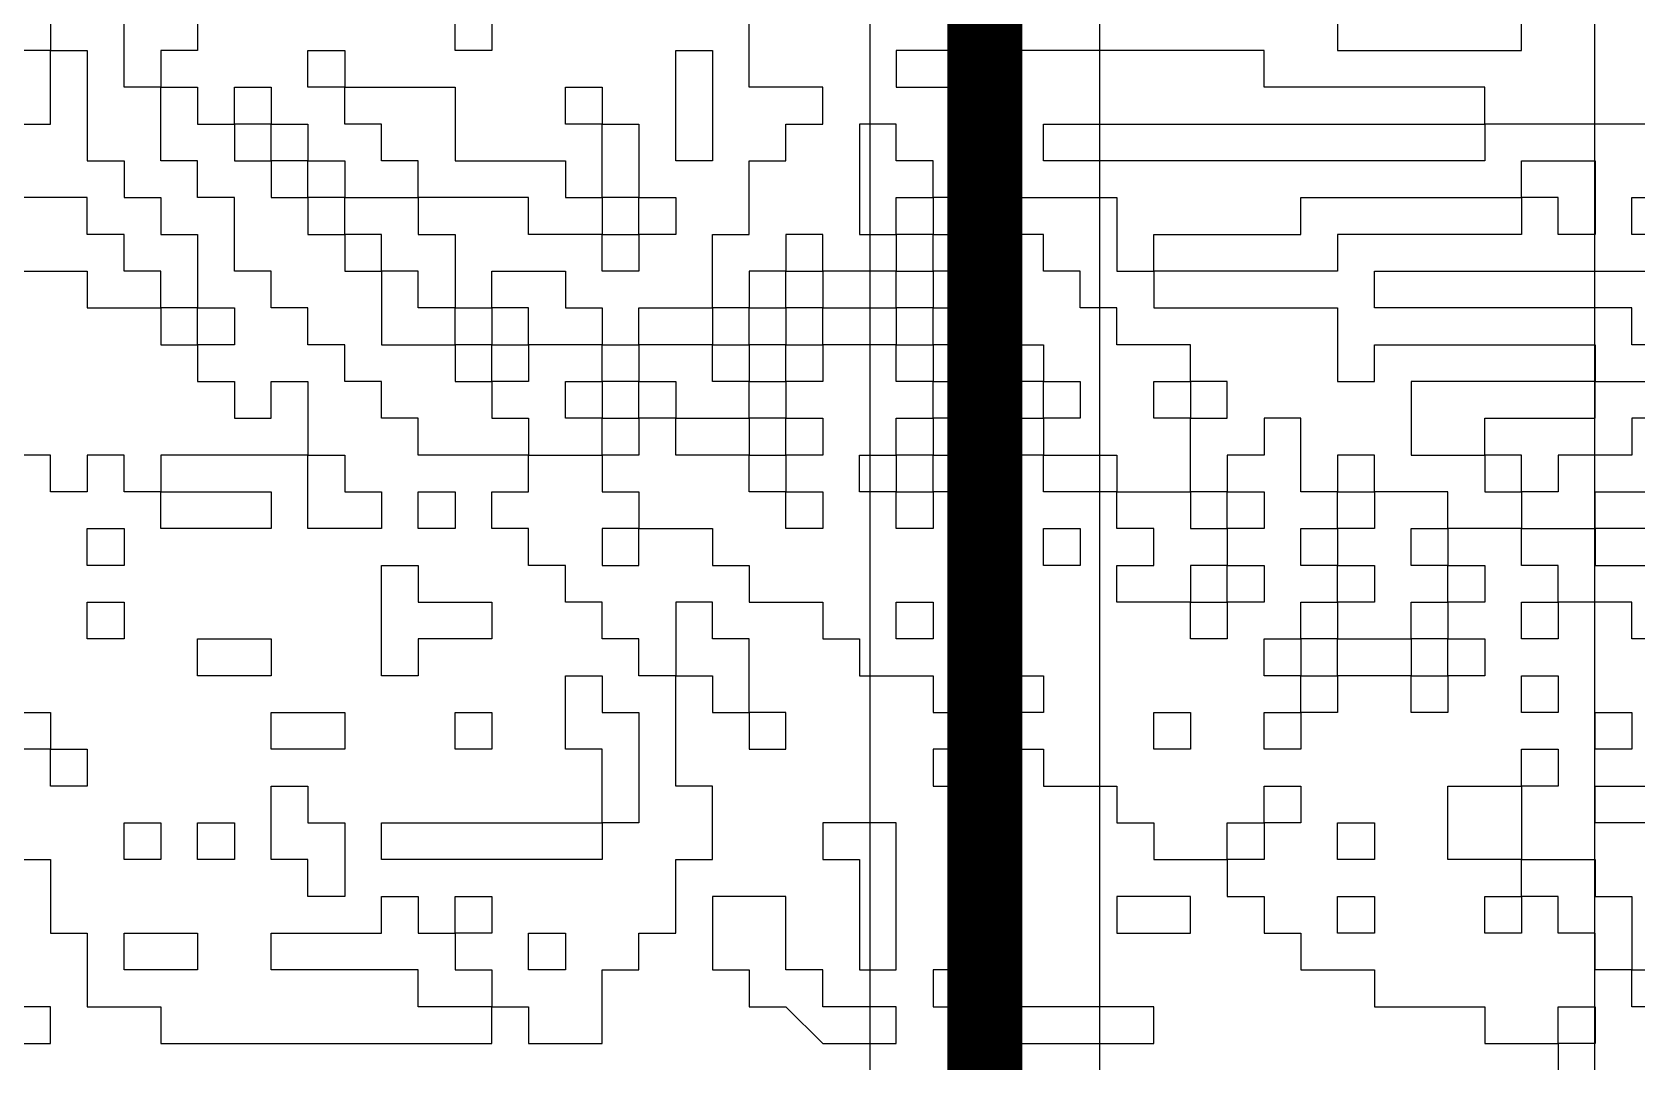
# Model space of a CAD drawing. Header units: inches. Extents: x 0.02 to 6.01, y 0.01 to 5.6.
# Drawn here: x 3.3868 to 3.6003, y 2.4978 to 2.6348 of the extents above; entities that cross this region are included whole.
import ezdxf

# ---------------------------------------------------------------- set-up
doc = ezdxf.new("R2010")
doc.units = ezdxf.units.IN
doc.header["$MEASUREMENT"] = 0
for name, color, linetype in [('Bottom Layer', 5, 'Continuous'), ('Bottom Overlay', 54, 'Continuous'), ('Top Layer', 1, 'Continuous')]:
    doc.layers.add(name, color=color, linetype=linetype)

msp = doc.modelspace()

# ---------------------------------------------------------------- linework, layer by layer
at = {"layer": 'Bottom Layer'}
msp.add_lwpolyline([(4.54993, 5.5954, 0.01, 0.01, -0.760418), (3.00371, 0.01993, 0.01, 0.01, 0)], format="xyseb", dxfattribs=at)
at = {"layer": 'Bottom Overlay'}
for p, q in [((3.38925, 2.65195), (3.38925, 2.63237)), ((3.48223, 2.62748), (3.48223, 2.64705)), ((3.39904, 2.62748), (3.39904, 2.64216)), ((3.40883, 2.63727), (3.40883, 2.63237)), ((3.44308, 2.63237), (3.44308, 2.63727)), ((3.44797, 2.63727), (3.44797, 2.63237)), ((3.56052, 2.63727), (3.56052, 2.63237)), ((3.58499, 2.63237), (3.58499, 2.63727)), ((3.38925, 2.63237), (3.38436, 2.63237)), ((3.38925, 2.62259), (3.38925, 2.63237)), ((3.38925, 2.63237), (3.39415, 2.63237)), ((3.39415, 2.63237), (3.39415, 2.61769)), ((3.40883, 2.63237), (3.40393, 2.63237)), ((3.40393, 2.63237), (3.40393, 2.62748)), ((3.42351, 2.63237), (3.4284, 2.63237)), ((3.42351, 2.62748), (3.42351, 2.63237)), ((3.4284, 2.63237), (3.4284, 2.62748)), ((3.44797, 2.63237), (3.44308, 2.63237)), ((3.47244, 2.61769), (3.47244, 2.63237)), ((3.47244, 2.63237), (3.47733, 2.63237)), ((3.47733, 2.63237), (3.47733, 2.62748)), ((3.55073, 2.63237), (3.5018, 2.63237)), ((3.5018, 2.63237), (3.5018, 2.62748)), ((3.55073, 2.62748), (3.55073, 2.63237)), ((3.56052, 2.63237), (3.58499, 2.63237)), ((3.40393, 2.62748), (3.39904, 2.62748)), ((3.40393, 2.61769), (3.40393, 2.62748)), ((3.40393, 2.62748), (3.40883, 2.62748)), ((3.40883, 2.62748), (3.40883, 2.62259)), ((3.41372, 2.62259), (3.41372, 2.62748)), ((3.41372, 2.62748), (3.41861, 2.62748)), ((3.41861, 2.62748), (3.41861, 2.62259)), ((3.4284, 2.62748), (3.42351, 2.62748)), ((3.4284, 2.62259), (3.4284, 2.62748)), ((3.4284, 2.62748), (3.44308, 2.62748)), ((3.44308, 2.62748), (3.44308, 2.61769)), ((3.45776, 2.62259), (3.45776, 2.62748)), ((3.45776, 2.62748), (3.46265, 2.62748)), ((3.46265, 2.62748), (3.46265, 2.62259)), ((3.47733, 2.62748), (3.47733, 2.61769)), ((3.49201, 2.62748), (3.48223, 2.62748)), ((3.49201, 2.62259), (3.49201, 2.62748)), ((3.5018, 2.62748), (3.51648, 2.62748)), ((3.51648, 2.62748), (3.51648, 2.62259)), ((3.58009, 2.62748), (3.55073, 2.62748)), ((3.58009, 2.62259), (3.58009, 2.62748)), ((3.38436, 2.62259), (3.38925, 2.62259)), ((3.40883, 2.62259), (3.41372, 2.62259)), ((3.41861, 2.62259), (3.41372, 2.62259)), ((3.41372, 2.62259), (3.41372, 2.61769)), ((3.41861, 2.61769), (3.41861, 2.62259)), ((3.41861, 2.62259), (3.42351, 2.62259)), ((3.42351, 2.62259), (3.42351, 2.61769)), ((3.43329, 2.62259), (3.4284, 2.62259)), ((3.43329, 2.61769), (3.43329, 2.62259)), ((3.46265, 2.62259), (3.45776, 2.62259)), ((3.46265, 2.61769), (3.46265, 2.62259)), ((3.46265, 2.62259), (3.46755, 2.62259)), ((3.46755, 2.62259), (3.46755, 2.6128)), ((3.48712, 2.61769), (3.48712, 2.62259)), ((3.48712, 2.62259), (3.49201, 2.62259)), ((3.5018, 2.62259), (3.49691, 2.62259)), ((3.49691, 2.62259), (3.49691, 2.60791)), ((3.5018, 2.61769), (3.5018, 2.62259)), ((3.51648, 2.62259), (3.51159, 2.62259)), ((3.51159, 2.62259), (3.51159, 2.61769)), ((3.52137, 2.61769), (3.52137, 2.62259)), ((3.52137, 2.62259), (3.58009, 2.62259)), ((3.58009, 2.62259), (3.58009, 2.61769)), ((3.62413, 2.62259), (3.58009, 2.62259)), ((3.39415, 2.61769), (3.39904, 2.61769)), ((3.39904, 2.61769), (3.39904, 2.6128)), ((3.40883, 2.61769), (3.40393, 2.61769)), ((3.40883, 2.6128), (3.40883, 2.61769)), ((3.41372, 2.61769), (3.41861, 2.61769)), ((3.42351, 2.61769), (3.41861, 2.61769)), ((3.41861, 2.61769), (3.41861, 2.6128)), ((3.42351, 2.6128), (3.42351, 2.61769)), ((3.42351, 2.61769), (3.4284, 2.61769)), ((3.4284, 2.61769), (3.4284, 2.6128)), ((3.43819, 2.61769), (3.43329, 2.61769)), ((3.43819, 2.6128), (3.43819, 2.61769)), ((3.44308, 2.61769), (3.45776, 2.61769)), ((3.45776, 2.61769), (3.45776, 2.6128)), ((3.46265, 2.6128), (3.46265, 2.61769)), ((3.47733, 2.61769), (3.47244, 2.61769)), ((3.48223, 2.60791), (3.48223, 2.61769)), ((3.48223, 2.61769), (3.48712, 2.61769)), ((3.50669, 2.61769), (3.5018, 2.61769)), ((3.50669, 2.6128), (3.50669, 2.61769)), ((3.51159, 2.61769), (3.51648, 2.61769)), ((3.51648, 2.61769), (3.51648, 2.6128)), ((3.52627, 2.61769), (3.52137, 2.61769)), ((3.53116, 2.61769), (3.52627, 2.61769)), ((3.58009, 2.61769), (3.53116, 2.61769)), ((3.58499, 2.6128), (3.58499, 2.61769)), ((3.58499, 2.61769), (3.59477, 2.61769)), ((3.59477, 2.61769), (3.59477, 2.6128)), ((3.38925, 2.6128), (3.38436, 2.6128)), ((3.39415, 2.6128), (3.38925, 2.6128)), ((3.39415, 2.60791), (3.39415, 2.6128)), ((3.39904, 2.6128), (3.40393, 2.6128)), ((3.40393, 2.6128), (3.40393, 2.60791)), ((3.41372, 2.6128), (3.40883, 2.6128)), ((3.41372, 2.60301), (3.41372, 2.6128)), ((3.41861, 2.6128), (3.42351, 2.6128)), ((3.4284, 2.6128), (3.42351, 2.6128)), ((3.42351, 2.6128), (3.42351, 2.60791)), ((3.4284, 2.60791), (3.4284, 2.6128)), ((3.4284, 2.6128), (3.43819, 2.6128)), ((3.43819, 2.6128), (3.43819, 2.60791)), ((3.45287, 2.6128), (3.43819, 2.6128)), ((3.45287, 2.60791), (3.45287, 2.6128)), ((3.45776, 2.6128), (3.46265, 2.6128)), ((3.46265, 2.6128), (3.46265, 2.60791)), ((3.46755, 2.6128), (3.46265, 2.6128)), ((3.46755, 2.60791), (3.46755, 2.6128)), ((3.46755, 2.6128), (3.47244, 2.6128)), ((3.47244, 2.6128), (3.47244, 2.60791)), ((3.5018, 2.60791), (3.5018, 2.6128)), ((3.5018, 2.6128), (3.50669, 2.6128)), ((3.50669, 2.6128), (3.50669, 2.60791)), ((3.51159, 2.6128), (3.50669, 2.6128)), ((3.51159, 2.60791), (3.51159, 2.6128)), ((3.51648, 2.6128), (3.53116, 2.6128)), ((3.53116, 2.6128), (3.53116, 2.60301)), ((3.55563, 2.6128), (3.56052, 2.6128)), ((3.55563, 2.60791), (3.55563, 2.6128)), ((3.56052, 2.6128), (3.58499, 2.6128)), ((3.58988, 2.6128), (3.58499, 2.6128)), ((3.58499, 2.6128), (3.58499, 2.60791)), ((3.58988, 2.60791), (3.58988, 2.6128)), ((3.59477, 2.6128), (3.59477, 2.60791)), ((3.59967, 2.60791), (3.59967, 2.6128)), ((3.59967, 2.6128), (3.60456, 2.6128)), ((3.39904, 2.60791), (3.39415, 2.60791)), ((3.39904, 2.60301), (3.39904, 2.60791)), ((3.40393, 2.60791), (3.40883, 2.60791)), ((3.40883, 2.60791), (3.40883, 2.59812)), ((3.42351, 2.60791), (3.4284, 2.60791)), ((3.43329, 2.60791), (3.4284, 2.60791)), ((3.4284, 2.60791), (3.4284, 2.60301)), ((3.43329, 2.60301), (3.43329, 2.60791)), ((3.43819, 2.60791), (3.44308, 2.60791)), ((3.44308, 2.60791), (3.44308, 2.59812)), ((3.45776, 2.60791), (3.45287, 2.60791)), ((3.46265, 2.60791), (3.45776, 2.60791)), ((3.46265, 2.60791), (3.46755, 2.60791)), ((3.46265, 2.60301), (3.46265, 2.60791)), ((3.47244, 2.60791), (3.46755, 2.60791)), ((3.46755, 2.60791), (3.46755, 2.60301)), ((3.47733, 2.59812), (3.47733, 2.60791)), ((3.47733, 2.60791), (3.48223, 2.60791)), ((3.49201, 2.60791), (3.48712, 2.60791)), ((3.48712, 2.60791), (3.48712, 2.60301)), ((3.49201, 2.60301), (3.49201, 2.60791)), ((3.49691, 2.60791), (3.5018, 2.60791)), ((3.50669, 2.60791), (3.5018, 2.60791)), ((3.5018, 2.60791), (3.5018, 2.60301)), ((3.50669, 2.60791), (3.51159, 2.60791)), ((3.50669, 2.60301), (3.50669, 2.60791)), ((3.51159, 2.60791), (3.51159, 2.60301)), ((3.52137, 2.60791), (3.51159, 2.60791)), ((3.52137, 2.60301), (3.52137, 2.60791)), ((3.53605, 2.60301), (3.53605, 2.60791)), ((3.53605, 2.60791), (3.55563, 2.60791)), ((3.58499, 2.60791), (3.56052, 2.60791)), ((3.56052, 2.60791), (3.56052, 2.60301)), ((3.59477, 2.60791), (3.58988, 2.60791)), ((3.60456, 2.60791), (3.59967, 2.60791)), ((3.38436, 2.60301), (3.39415, 2.60301)), ((3.39415, 2.60301), (3.39415, 2.59812)), ((3.40393, 2.60301), (3.39904, 2.60301)), ((3.40393, 2.59812), (3.40393, 2.60301)), ((3.41861, 2.60301), (3.41372, 2.60301)), ((3.41861, 2.59812), (3.41861, 2.60301)), ((3.4284, 2.60301), (3.43329, 2.60301)), ((3.43819, 2.60301), (3.43329, 2.60301)), ((3.43329, 2.60301), (3.43329, 2.59323)), ((3.43819, 2.59812), (3.43819, 2.60301)), ((3.44797, 2.59812), (3.44797, 2.60301)), ((3.44797, 2.60301), (3.45776, 2.60301)), ((3.45776, 2.60301), (3.45776, 2.59812)), ((3.46755, 2.60301), (3.46265, 2.60301)), ((3.48712, 2.60301), (3.48223, 2.60301)), ((3.48223, 2.60301), (3.48223, 2.59812)), ((3.48712, 2.60301), (3.49201, 2.60301)), ((3.48712, 2.59812), (3.48712, 2.60301)), ((3.49201, 2.60301), (3.49201, 2.59812)), ((3.5018, 2.60301), (3.49201, 2.60301)), ((3.5018, 2.59812), (3.5018, 2.60301)), ((3.5018, 2.60301), (3.50669, 2.60301)), ((3.50669, 2.60301), (3.50669, 2.59812)), ((3.51159, 2.60301), (3.50669, 2.60301)), ((3.52627, 2.60301), (3.52137, 2.60301)), ((3.52627, 2.59812), (3.52627, 2.60301)), ((3.53116, 2.60301), (3.53605, 2.60301)), ((3.56052, 2.60301), (3.53605, 2.60301)), ((3.53605, 2.60301), (3.53605, 2.59812)), ((3.56541, 2.59812), (3.56541, 2.60301)), ((3.56541, 2.60301), (3.60945, 2.60301)), ((3.39415, 2.59812), (3.40393, 2.59812)), ((3.40883, 2.59812), (3.40393, 2.59812)), ((3.40393, 2.59812), (3.40393, 2.59323)), ((3.40883, 2.59323), (3.40883, 2.59812)), ((3.40883, 2.59812), (3.41372, 2.59812)), ((3.41372, 2.59812), (3.41372, 2.59323)), ((3.42351, 2.59812), (3.41861, 2.59812)), ((3.42351, 2.59323), (3.42351, 2.59812)), ((3.44308, 2.59812), (3.43819, 2.59812)), ((3.44308, 2.59323), (3.44308, 2.59812)), ((3.44308, 2.59812), (3.44797, 2.59812)), ((3.44797, 2.59812), (3.44797, 2.59323)), ((3.45287, 2.59812), (3.44797, 2.59812)), ((3.45287, 2.59323), (3.45287, 2.59812)), ((3.45776, 2.59812), (3.46265, 2.59812)), ((3.46265, 2.59812), (3.46265, 2.59323)), ((3.46755, 2.59323), (3.46755, 2.59812)), ((3.46755, 2.59812), (3.47733, 2.59812)), ((3.47733, 2.59812), (3.47733, 2.59323)), ((3.48223, 2.59812), (3.47733, 2.59812)), ((3.48223, 2.59812), (3.48712, 2.59812)), ((3.48223, 2.59323), (3.48223, 2.59812)), ((3.49201, 2.59812), (3.48712, 2.59812)), ((3.48712, 2.59812), (3.48712, 2.59323)), ((3.49201, 2.59323), (3.49201, 2.59812)), ((3.49201, 2.59812), (3.5018, 2.59812)), ((3.50669, 2.59812), (3.5018, 2.59812)), ((3.5018, 2.59812), (3.5018, 2.59323)), ((3.50669, 2.59812), (3.51159, 2.59812)), ((3.50669, 2.59323), (3.50669, 2.59812)), ((3.51159, 2.59812), (3.51159, 2.59323)), ((3.53116, 2.59812), (3.52627, 2.59812)), ((3.53116, 2.59323), (3.53116, 2.59812)), ((3.53605, 2.59812), (3.56052, 2.59812)), ((3.56052, 2.59812), (3.56052, 2.58833)), ((3.59967, 2.59812), (3.56541, 2.59812)), ((3.59967, 2.59323), (3.59967, 2.59812)), ((3.40393, 2.59323), (3.40883, 2.59323)), ((3.41372, 2.59323), (3.40883, 2.59323)), ((3.40883, 2.59323), (3.40883, 2.58833)), ((3.4284, 2.59323), (3.42351, 2.59323)), ((3.4284, 2.58833), (3.4284, 2.59323)), ((3.43329, 2.59323), (3.44308, 2.59323)), ((3.44797, 2.59323), (3.44308, 2.59323)), ((3.44308, 2.59323), (3.44308, 2.58833)), ((3.44797, 2.58833), (3.44797, 2.59323)), ((3.44797, 2.59323), (3.45287, 2.59323)), ((3.45287, 2.59323), (3.45287, 2.58833)), ((3.46265, 2.59323), (3.45287, 2.59323)), ((3.46265, 2.58833), (3.46265, 2.59323)), ((3.46265, 2.59323), (3.46755, 2.59323)), ((3.46755, 2.59323), (3.46755, 2.58833)), ((3.47244, 2.59323), (3.46755, 2.59323)), ((3.47733, 2.59323), (3.47244, 2.59323)), ((3.47733, 2.58833), (3.47733, 2.59323)), ((3.47733, 2.59323), (3.48223, 2.59323)), ((3.48712, 2.59323), (3.48223, 2.59323)), ((3.48223, 2.59323), (3.48223, 2.58833)), ((3.48712, 2.58833), (3.48712, 2.59323)), ((3.48712, 2.59323), (3.49201, 2.59323)), ((3.5018, 2.59323), (3.49201, 2.59323)), ((3.49201, 2.59323), (3.49201, 2.58833)), ((3.5018, 2.58833), (3.5018, 2.59323)), ((3.5018, 2.59323), (3.50669, 2.59323)), ((3.50669, 2.59323), (3.50669, 2.58833)), ((3.51159, 2.59323), (3.50669, 2.59323)), ((3.51159, 2.58833), (3.51159, 2.59323)), ((3.51159, 2.59323), (3.52137, 2.59323)), ((3.52137, 2.59323), (3.52137, 2.58833)), ((3.54095, 2.59323), (3.53116, 2.59323)), ((3.54095, 2.58833), (3.54095, 2.59323)), ((3.56541, 2.58833), (3.56541, 2.59323)), ((3.56541, 2.59323), (3.59477, 2.59323)), ((3.59477, 2.59323), (3.59477, 2.58833)), ((3.61435, 2.59323), (3.59967, 2.59323)), ((3.40883, 2.58833), (3.41372, 2.58833)), ((3.41372, 2.58833), (3.41372, 2.58344)), ((3.41861, 2.58344), (3.41861, 2.58833)), ((3.41861, 2.58833), (3.42351, 2.58833)), ((3.42351, 2.58833), (3.42351, 2.57855)), ((3.43329, 2.58833), (3.4284, 2.58833)), ((3.43329, 2.58344), (3.43329, 2.58833)), ((3.44308, 2.58833), (3.44797, 2.58833)), ((3.45287, 2.58833), (3.44797, 2.58833)), ((3.44797, 2.58833), (3.44797, 2.58344)), ((3.45776, 2.58833), (3.46265, 2.58833)), ((3.45776, 2.58344), (3.45776, 2.58833)), ((3.46755, 2.58833), (3.46265, 2.58833)), ((3.46265, 2.58833), (3.46265, 2.58344)), ((3.46755, 2.58833), (3.47244, 2.58833)), ((3.46755, 2.58344), (3.46755, 2.58833)), ((3.47244, 2.58833), (3.47244, 2.58344)), ((3.48223, 2.58833), (3.47733, 2.58833)), ((3.48223, 2.58344), (3.48223, 2.58833)), ((3.48223, 2.58833), (3.48712, 2.58833)), ((3.48712, 2.58833), (3.48712, 2.58344)), ((3.49201, 2.58833), (3.48712, 2.58833)), ((3.50669, 2.58833), (3.5018, 2.58833)), ((3.50669, 2.58833), (3.51159, 2.58833)), ((3.50669, 2.58344), (3.50669, 2.58833)), ((3.52137, 2.58833), (3.51159, 2.58833)), ((3.51159, 2.58833), (3.51159, 2.58344)), ((3.52137, 2.58344), (3.52137, 2.58833)), ((3.52137, 2.58833), (3.52627, 2.58833)), ((3.52627, 2.58833), (3.52627, 2.58344)), ((3.53605, 2.58344), (3.53605, 2.58833)), ((3.53605, 2.58833), (3.54095, 2.58833)), ((3.54095, 2.58833), (3.54095, 2.58344)), ((3.54584, 2.58833), (3.54095, 2.58833)), ((3.54584, 2.58344), (3.54584, 2.58833)), ((3.56052, 2.58833), (3.56541, 2.58833)), ((3.59477, 2.58833), (3.57031, 2.58833)), ((3.57031, 2.58833), (3.57031, 2.57855)), ((3.59477, 2.58833), (3.70243, 2.58833)), ((3.59477, 2.58344), (3.59477, 2.58833)), ((3.41372, 2.58344), (3.41861, 2.58344)), ((3.43819, 2.58344), (3.43329, 2.58344)), ((3.43819, 2.57855), (3.43819, 2.58344)), ((3.44797, 2.58344), (3.45287, 2.58344)), ((3.45287, 2.58344), (3.45287, 2.57855)), ((3.46265, 2.58344), (3.45776, 2.58344)), ((3.46265, 2.57855), (3.46265, 2.58344)), ((3.46265, 2.58344), (3.46755, 2.58344)), ((3.46755, 2.58344), (3.46755, 2.57855)), ((3.47244, 2.58344), (3.46755, 2.58344)), ((3.47244, 2.57855), (3.47244, 2.58344)), ((3.47244, 2.58344), (3.48223, 2.58344)), ((3.48223, 2.58344), (3.48223, 2.57855)), ((3.48712, 2.58344), (3.48223, 2.58344)), ((3.48712, 2.57855), (3.48712, 2.58344)), ((3.48712, 2.58344), (3.49201, 2.58344)), ((3.49201, 2.58344), (3.49201, 2.57855)), ((3.5018, 2.57855), (3.5018, 2.58344)), ((3.5018, 2.58344), (3.50669, 2.58344)), ((3.51159, 2.58344), (3.50669, 2.58344)), ((3.50669, 2.58344), (3.50669, 2.57855)), ((3.51159, 2.57855), (3.51159, 2.58344)), ((3.51159, 2.58344), (3.52137, 2.58344)), ((3.52137, 2.58344), (3.52137, 2.57855)), ((3.52627, 2.58344), (3.52137, 2.58344)), ((3.54095, 2.58344), (3.53605, 2.58344)), ((3.54095, 2.57365), (3.54095, 2.58344)), ((3.54095, 2.58344), (3.54584, 2.58344)), ((3.55563, 2.58344), (3.55073, 2.58344)), ((3.55073, 2.58344), (3.55073, 2.57855)), ((3.55563, 2.57365), (3.55563, 2.58344)), ((3.58009, 2.57855), (3.58009, 2.58344)), ((3.58009, 2.58344), (3.59477, 2.58344)), ((3.70243, 2.58344), (3.59967, 2.58344)), ((3.59967, 2.58344), (3.59967, 2.57855)), ((3.38925, 2.57855), (3.38436, 2.57855)), ((3.38925, 2.57365), (3.38925, 2.57855)), ((3.39904, 2.57855), (3.39415, 2.57855)), ((3.39415, 2.57855), (3.39415, 2.57365)), ((3.39904, 2.57365), (3.39904, 2.57855)), ((3.42351, 2.57855), (3.40393, 2.57855)), ((3.40393, 2.57855), (3.40393, 2.57365)), ((3.42351, 2.56876), (3.42351, 2.57855)), ((3.42351, 2.57855), (3.4284, 2.57855)), ((3.4284, 2.57855), (3.4284, 2.57365)), ((3.45287, 2.57855), (3.43819, 2.57855)), ((3.45287, 2.57365), (3.45287, 2.57855)), ((3.45287, 2.57855), (3.46265, 2.57855)), ((3.46755, 2.57855), (3.46265, 2.57855)), ((3.46265, 2.57855), (3.46265, 2.57365)), ((3.47733, 2.57855), (3.47244, 2.57855)), ((3.48223, 2.57855), (3.47733, 2.57855)), ((3.48223, 2.57855), (3.48712, 2.57855)), ((3.48223, 2.57365), (3.48223, 2.57855)), ((3.49201, 2.57855), (3.48712, 2.57855)), ((3.48712, 2.57855), (3.48712, 2.57365)), ((3.49691, 2.57365), (3.49691, 2.57855)), ((3.49691, 2.57855), (3.5018, 2.57855)), ((3.50669, 2.57855), (3.5018, 2.57855)), ((3.5018, 2.57855), (3.5018, 2.57365)), ((3.50669, 2.57365), (3.50669, 2.57855)), ((3.50669, 2.57855), (3.51159, 2.57855)), ((3.51159, 2.57855), (3.51159, 2.57365)), ((3.52137, 2.57855), (3.51159, 2.57855)), ((3.52137, 2.57855), (3.52627, 2.57855)), ((3.52137, 2.57365), (3.52137, 2.57855)), ((3.52627, 2.57855), (3.53116, 2.57855)), ((3.53116, 2.57855), (3.53116, 2.57365)), ((3.55073, 2.57855), (3.54584, 2.57855)), ((3.54584, 2.57855), (3.54584, 2.57365)), ((3.56541, 2.57855), (3.56052, 2.57855)), ((3.56052, 2.57855), (3.56052, 2.57365)), ((3.56541, 2.57365), (3.56541, 2.57855)), ((3.57031, 2.57855), (3.58009, 2.57855)), ((3.58499, 2.57855), (3.58009, 2.57855)), ((3.58009, 2.57855), (3.58009, 2.57365)), ((3.58499, 2.57365), (3.58499, 2.57855)), ((3.59967, 2.57855), (3.58988, 2.57855)), ((3.58988, 2.57855), (3.58988, 2.57365)), ((3.39415, 2.57365), (3.38925, 2.57365)), ((3.40393, 2.57365), (3.39904, 2.57365)), ((3.40393, 2.56876), (3.40393, 2.57365)), ((3.40393, 2.57365), (3.41861, 2.57365)), ((3.41861, 2.57365), (3.41861, 2.56876)), ((3.4284, 2.57365), (3.43329, 2.57365)), ((3.43329, 2.57365), (3.43329, 2.56876)), ((3.43819, 2.56876), (3.43819, 2.57365)), ((3.43819, 2.57365), (3.44308, 2.57365)), ((3.44308, 2.57365), (3.44308, 2.56876)), ((3.44797, 2.56876), (3.44797, 2.57365)), ((3.44797, 2.57365), (3.45287, 2.57365)), ((3.46265, 2.57365), (3.46755, 2.57365)), ((3.46755, 2.57365), (3.46755, 2.56876)), ((3.48712, 2.57365), (3.48223, 2.57365)), ((3.48712, 2.56876), (3.48712, 2.57365)), ((3.48712, 2.57365), (3.49201, 2.57365)), ((3.49201, 2.57365), (3.49201, 2.56876)), ((3.5018, 2.57365), (3.49691, 2.57365)), ((3.5018, 2.57365), (3.50669, 2.57365)), ((3.5018, 2.56876), (3.5018, 2.57365)), ((3.50669, 2.57365), (3.50669, 2.56876)), ((3.51159, 2.57365), (3.50669, 2.57365)), ((3.53116, 2.57365), (3.52137, 2.57365)), ((3.53116, 2.56876), (3.53116, 2.57365)), ((3.53116, 2.57365), (3.53605, 2.57365)), ((3.53605, 2.57365), (3.54095, 2.57365)), ((3.54095, 2.57365), (3.54095, 2.56876)), ((3.54584, 2.57365), (3.54095, 2.57365)), ((3.54584, 2.56876), (3.54584, 2.57365)), ((3.54584, 2.57365), (3.55073, 2.57365)), ((3.55073, 2.57365), (3.55073, 2.56876)), ((3.56052, 2.57365), (3.55563, 2.57365)), ((3.56052, 2.56876), (3.56052, 2.57365)), ((3.56052, 2.57365), (3.56541, 2.57365)), ((3.56541, 2.57365), (3.56541, 2.56876)), ((3.5752, 2.57365), (3.56541, 2.57365)), ((3.5752, 2.56876), (3.5752, 2.57365)), ((3.58009, 2.57365), (3.58499, 2.57365)), ((3.58988, 2.57365), (3.58499, 2.57365)), ((3.58499, 2.57365), (3.58499, 2.56876)), ((3.59477, 2.56876), (3.59477, 2.57365)), ((3.59477, 2.57365), (3.59967, 2.57365)), ((3.59967, 2.57365), (3.60456, 2.57365)), ((3.39415, 2.56387), (3.39415, 2.56876)), ((3.39415, 2.56876), (3.39904, 2.56876)), ((3.39904, 2.56876), (3.39904, 2.56387)), ((3.41861, 2.56876), (3.40393, 2.56876)), ((3.43329, 2.56876), (3.42351, 2.56876)), ((3.44308, 2.56876), (3.43819, 2.56876)), ((3.45287, 2.56876), (3.44797, 2.56876)), ((3.45287, 2.56387), (3.45287, 2.56876)), ((3.46755, 2.56876), (3.46265, 2.56876)), ((3.46265, 2.56876), (3.46265, 2.56387)), ((3.46755, 2.56876), (3.47733, 2.56876)), ((3.46755, 2.56387), (3.46755, 2.56876)), ((3.47733, 2.56876), (3.47733, 2.56387)), ((3.49201, 2.56876), (3.48712, 2.56876)), ((3.50669, 2.56876), (3.5018, 2.56876)), ((3.52137, 2.56387), (3.52137, 2.56876)), ((3.52137, 2.56876), (3.52627, 2.56876)), ((3.52627, 2.56876), (3.52627, 2.56387)), ((3.53605, 2.56876), (3.53116, 2.56876)), ((3.53605, 2.56387), (3.53605, 2.56876)), ((3.54095, 2.56876), (3.54584, 2.56876)), ((3.55073, 2.56876), (3.54584, 2.56876)), ((3.54584, 2.56876), (3.54584, 2.56387)), ((3.55563, 2.56876), (3.56052, 2.56876)), ((3.55563, 2.56387), (3.55563, 2.56876)), ((3.56541, 2.56876), (3.56052, 2.56876)), ((3.56052, 2.56876), (3.56052, 2.56387)), ((3.57031, 2.56387), (3.57031, 2.56876)), ((3.57031, 2.56876), (3.5752, 2.56876)), ((3.5752, 2.56876), (3.5752, 2.56387)), ((3.58499, 2.56876), (3.5752, 2.56876)), ((3.58499, 2.56387), (3.58499, 2.56876)), ((3.58499, 2.56876), (3.59477, 2.56876)), ((3.60456, 2.56876), (3.59477, 2.56876)), ((3.59477, 2.56876), (3.59477, 2.56387)), ((3.39904, 2.56387), (3.39415, 2.56387)), ((3.43329, 2.55897), (3.43329, 2.56387)), ((3.43329, 2.56387), (3.43819, 2.56387)), ((3.43819, 2.56387), (3.43819, 2.55897)), ((3.45776, 2.56387), (3.45287, 2.56387)), ((3.45776, 2.55897), (3.45776, 2.56387)), ((3.46265, 2.56387), (3.46755, 2.56387)), ((3.47733, 2.56387), (3.48223, 2.56387)), ((3.48223, 2.56387), (3.48223, 2.55897)), ((3.52627, 2.56387), (3.52137, 2.56387)), ((3.53116, 2.55897), (3.53116, 2.56387)), ((3.53116, 2.56387), (3.53605, 2.56387)), ((3.54584, 2.56387), (3.54095, 2.56387)), ((3.54095, 2.56387), (3.54095, 2.55897)), ((3.54584, 2.55897), (3.54584, 2.56387)), ((3.54584, 2.56387), (3.55073, 2.56387)), ((3.55073, 2.56387), (3.55073, 2.55897)), ((3.56052, 2.56387), (3.55563, 2.56387)), ((3.56052, 2.56387), (3.56541, 2.56387)), ((3.56052, 2.55897), (3.56052, 2.56387)), ((3.56541, 2.56387), (3.56541, 2.55897)), ((3.5752, 2.56387), (3.57031, 2.56387)), ((3.5752, 2.56387), (3.58009, 2.56387)), ((3.5752, 2.55897), (3.5752, 2.56387)), ((3.58009, 2.56387), (3.58009, 2.55897)), ((3.58988, 2.56387), (3.58499, 2.56387)), ((3.58988, 2.55897), (3.58988, 2.56387)), ((3.59477, 2.56387), (3.61924, 2.56387)), ((3.39415, 2.55408), (3.39415, 2.55897)), ((3.39415, 2.55897), (3.39904, 2.55897)), ((3.39904, 2.55897), (3.39904, 2.55408)), ((3.43329, 2.55408), (3.43329, 2.55897)), ((3.43819, 2.55897), (3.44797, 2.55897)), ((3.44797, 2.55897), (3.44797, 2.55408)), ((3.46265, 2.55897), (3.45776, 2.55897)), ((3.46265, 2.55408), (3.46265, 2.55897)), ((3.47733, 2.55897), (3.47244, 2.55897)), ((3.47244, 2.55897), (3.47244, 2.54919)), ((3.47733, 2.55408), (3.47733, 2.55897)), ((3.48223, 2.55897), (3.49201, 2.55897)), ((3.49201, 2.55897), (3.49201, 2.55408)), ((3.5018, 2.55408), (3.5018, 2.55897)), ((3.5018, 2.55897), (3.50669, 2.55897)), ((3.50669, 2.55897), (3.50669, 2.55408)), ((3.54095, 2.55897), (3.53116, 2.55897)), ((3.54095, 2.55897), (3.54584, 2.55897)), ((3.54095, 2.55408), (3.54095, 2.55897)), ((3.55073, 2.55897), (3.54584, 2.55897)), ((3.54584, 2.55897), (3.54584, 2.55408)), ((3.55563, 2.55408), (3.55563, 2.55897)), ((3.55563, 2.55897), (3.56052, 2.55897)), ((3.56541, 2.55897), (3.56052, 2.55897)), ((3.56052, 2.55897), (3.56052, 2.55408)), ((3.57031, 2.55408), (3.57031, 2.55897)), ((3.57031, 2.55897), (3.5752, 2.55897)), ((3.5752, 2.55897), (3.5752, 2.55408)), ((3.58009, 2.55897), (3.5752, 2.55897)), ((3.58499, 2.55408), (3.58499, 2.55897)), ((3.58499, 2.55897), (3.58988, 2.55897)), ((3.58988, 2.55897), (3.58988, 2.55408)), ((3.59967, 2.55897), (3.58988, 2.55897)), ((3.59967, 2.55408), (3.59967, 2.55897)), ((3.39904, 2.55408), (3.39415, 2.55408)), ((3.40883, 2.54919), (3.40883, 2.55408)), ((3.40883, 2.55408), (3.41861, 2.55408)), ((3.41861, 2.55408), (3.41861, 2.54919)), ((3.43329, 2.54919), (3.43329, 2.55408)), ((3.44797, 2.55408), (3.43819, 2.55408)), ((3.43819, 2.55408), (3.43819, 2.54919)), ((3.46755, 2.55408), (3.46265, 2.55408)), ((3.46755, 2.54919), (3.46755, 2.55408)), ((3.48223, 2.55408), (3.47733, 2.55408)), ((3.48223, 2.54429), (3.48223, 2.55408)), ((3.49201, 2.55408), (3.49691, 2.55408)), ((3.49691, 2.55408), (3.49691, 2.54919)), ((3.50669, 2.55408), (3.5018, 2.55408)), ((3.54584, 2.55408), (3.54095, 2.55408)), ((3.55073, 2.54919), (3.55073, 2.55408)), ((3.55073, 2.55408), (3.55563, 2.55408)), ((3.55563, 2.55408), (3.55563, 2.54919)), ((3.56052, 2.55408), (3.55563, 2.55408)), ((3.56052, 2.54919), (3.56052, 2.55408)), ((3.56052, 2.55408), (3.57031, 2.55408)), ((3.5752, 2.55408), (3.57031, 2.55408)), ((3.57031, 2.55408), (3.57031, 2.54919)), ((3.5752, 2.54919), (3.5752, 2.55408)), ((3.5752, 2.55408), (3.58009, 2.55408)), ((3.58009, 2.55408), (3.58009, 2.54919)), ((3.58988, 2.55408), (3.58499, 2.55408)), ((3.60456, 2.55408), (3.59967, 2.55408)), ((3.41372, 2.54919), (3.40883, 2.54919)), ((3.41861, 2.54919), (3.41372, 2.54919)), ((3.43819, 2.54919), (3.43329, 2.54919)), ((3.45776, 2.5394), (3.45776, 2.54919)), ((3.45776, 2.54919), (3.46265, 2.54919)), ((3.46265, 2.54919), (3.46265, 2.54429)), ((3.47244, 2.54919), (3.46755, 2.54919)), ((3.47244, 2.53451), (3.47244, 2.54919)), ((3.47244, 2.54919), (3.47733, 2.54919)), ((3.47733, 2.54919), (3.47733, 2.54429)), ((3.49691, 2.54919), (3.50669, 2.54919)), ((3.50669, 2.54919), (3.50669, 2.54429)), ((3.51648, 2.54919), (3.52137, 2.54919)), ((3.51648, 2.54429), (3.51648, 2.54919)), ((3.52137, 2.54919), (3.52137, 2.54429)), ((3.55563, 2.54919), (3.55073, 2.54919)), ((3.55563, 2.54429), (3.55563, 2.54919)), ((3.55563, 2.54919), (3.56052, 2.54919)), ((3.56052, 2.54919), (3.56052, 2.54429)), ((3.56541, 2.54919), (3.56052, 2.54919)), ((3.57031, 2.54919), (3.56541, 2.54919)), ((3.57031, 2.54429), (3.57031, 2.54919)), ((3.57031, 2.54919), (3.5752, 2.54919)), ((3.5752, 2.54919), (3.5752, 2.54429)), ((3.58009, 2.54919), (3.5752, 2.54919)), ((3.58499, 2.54429), (3.58499, 2.54919)), ((3.58499, 2.54919), (3.58988, 2.54919)), ((3.58988, 2.54919), (3.58988, 2.54429)), ((3.38436, 2.54429), (3.38925, 2.54429)), ((3.38925, 2.54429), (3.38925, 2.5394)), ((3.41861, 2.5394), (3.41861, 2.54429)), ((3.41861, 2.54429), (3.4284, 2.54429)), ((3.4284, 2.54429), (3.4284, 2.5394)), ((3.44308, 2.5394), (3.44308, 2.54429)), ((3.44308, 2.54429), (3.44797, 2.54429)), ((3.44797, 2.54429), (3.44797, 2.5394)), ((3.46265, 2.54429), (3.46755, 2.54429)), ((3.46755, 2.54429), (3.46755, 2.5394)), ((3.47733, 2.54429), (3.48223, 2.54429)), ((3.48223, 2.54429), (3.48223, 2.5394)), ((3.48712, 2.54429), (3.48223, 2.54429)), ((3.48712, 2.5394), (3.48712, 2.54429)), ((3.50669, 2.54429), (3.51159, 2.54429)), ((3.51159, 2.54429), (3.51159, 2.5394)), ((3.52137, 2.54429), (3.51648, 2.54429)), ((3.53605, 2.5394), (3.53605, 2.54429)), ((3.53605, 2.54429), (3.54095, 2.54429)), ((3.54095, 2.54429), (3.54095, 2.5394)), ((3.55073, 2.5394), (3.55073, 2.54429)), ((3.55073, 2.54429), (3.55563, 2.54429)), ((3.55563, 2.54429), (3.55563, 2.5394)), ((3.56052, 2.54429), (3.55563, 2.54429)), ((3.5752, 2.54429), (3.57031, 2.54429)), ((3.58988, 2.54429), (3.58499, 2.54429)), ((3.59477, 2.5394), (3.59477, 2.54429)), ((3.59477, 2.54429), (3.59967, 2.54429)), ((3.59967, 2.54429), (3.59967, 2.5394)), ((3.38925, 2.5394), (3.38436, 2.5394)), ((3.38925, 2.5394), (3.39415, 2.5394)), ((3.38925, 2.53451), (3.38925, 2.5394)), ((3.39415, 2.5394), (3.39415, 2.53451)), ((3.42351, 2.5394), (3.41861, 2.5394)), ((3.4284, 2.5394), (3.42351, 2.5394)), ((3.44797, 2.5394), (3.44308, 2.5394)), ((3.46265, 2.5394), (3.45776, 2.5394)), ((3.46265, 2.52961), (3.46265, 2.5394)), ((3.46755, 2.5394), (3.46755, 2.53451)), ((3.48223, 2.5394), (3.48712, 2.5394)), ((3.51159, 2.5394), (3.50669, 2.5394)), ((3.50669, 2.5394), (3.50669, 2.53451)), ((3.51159, 2.5394), (3.52137, 2.5394)), ((3.51159, 2.53451), (3.51159, 2.5394)), ((3.52137, 2.5394), (3.52137, 2.53451)), ((3.54095, 2.5394), (3.53605, 2.5394)), ((3.55563, 2.5394), (3.55073, 2.5394)), ((3.58499, 2.53451), (3.58499, 2.5394)), ((3.58499, 2.5394), (3.58988, 2.5394)), ((3.58988, 2.5394), (3.58988, 2.53451)), ((3.59967, 2.5394), (3.59477, 2.5394)), ((3.39415, 2.53451), (3.38925, 2.53451)), ((3.41861, 2.52472), (3.41861, 2.53451)), ((3.41861, 2.53451), (3.42351, 2.53451)), ((3.42351, 2.53451), (3.42351, 2.52961)), ((3.46755, 2.53451), (3.46755, 2.52961)), ((3.47733, 2.53451), (3.47244, 2.53451)), ((3.47733, 2.52472), (3.47733, 2.53451)), ((3.50669, 2.53451), (3.51159, 2.53451)), ((3.52137, 2.53451), (3.53116, 2.53451)), ((3.53116, 2.53451), (3.53116, 2.52961)), ((3.55073, 2.52961), (3.55073, 2.53451)), ((3.55073, 2.53451), (3.55563, 2.53451)), ((3.55563, 2.53451), (3.55563, 2.52961)), ((3.5752, 2.53451), (3.58009, 2.53451)), ((3.5752, 2.52472), (3.5752, 2.53451)), ((3.58009, 2.53451), (3.58499, 2.53451)), ((3.58988, 2.53451), (3.58499, 2.53451)), ((3.58499, 2.53451), (3.58499, 2.52472)), ((3.59477, 2.52961), (3.59477, 2.53451)), ((3.59477, 2.53451), (3.60456, 2.53451)), ((3.39904, 2.52961), (3.40393, 2.52961)), ((3.39904, 2.52472), (3.39904, 2.52961)), ((3.40393, 2.52961), (3.40393, 2.52472)), ((3.40883, 2.52961), (3.41372, 2.52961)), ((3.40883, 2.52472), (3.40883, 2.52961)), ((3.41372, 2.52961), (3.41372, 2.52472)), ((3.42351, 2.52961), (3.4284, 2.52961)), ((3.4284, 2.52961), (3.4284, 2.52472)), ((3.43329, 2.52961), (3.43819, 2.52961)), ((3.43329, 2.52472), (3.43329, 2.52961)), ((3.43819, 2.52961), (3.46265, 2.52961)), ((3.46265, 2.52961), (3.46265, 2.52472)), ((3.46755, 2.52961), (3.46265, 2.52961)), ((3.5018, 2.52961), (3.49201, 2.52961)), ((3.49201, 2.52961), (3.49201, 2.52472)), ((3.5018, 2.51004), (3.5018, 2.52961)), ((3.53116, 2.52961), (3.53605, 2.52961)), ((3.53605, 2.52961), (3.53605, 2.52472)), ((3.54584, 2.52961), (3.55073, 2.52961)), ((3.54584, 2.52472), (3.54584, 2.52961)), ((3.55563, 2.52961), (3.55073, 2.52961)), ((3.55073, 2.52961), (3.55073, 2.52472)), ((3.56052, 2.52472), (3.56052, 2.52961)), ((3.56052, 2.52961), (3.56541, 2.52961)), ((3.56541, 2.52961), (3.56541, 2.52472)), ((3.60456, 2.52961), (3.59477, 2.52961)), ((3.38436, 2.52472), (3.38925, 2.52472)), ((3.38925, 2.52472), (3.38925, 2.51493)), ((3.40393, 2.52472), (3.39904, 2.52472)), ((3.41372, 2.52472), (3.40883, 2.52472)), ((3.42351, 2.52472), (3.41861, 2.52472)), ((3.42351, 2.51983), (3.42351, 2.52472)), ((3.4284, 2.52472), (3.4284, 2.51983)), ((3.46265, 2.52472), (3.43329, 2.52472)), ((3.47244, 2.51493), (3.47244, 2.52472)), ((3.47244, 2.52472), (3.47733, 2.52472)), ((3.49201, 2.52472), (3.49691, 2.52472)), ((3.49691, 2.52472), (3.49691, 2.51983)), ((3.53605, 2.52472), (3.54584, 2.52472)), ((3.55073, 2.52472), (3.54584, 2.52472)), ((3.54584, 2.52472), (3.54584, 2.51983)), ((3.56541, 2.52472), (3.56052, 2.52472)), ((3.58499, 2.52472), (3.5752, 2.52472)), ((3.58499, 2.51983), (3.58499, 2.52472)), ((3.58499, 2.52472), (3.58988, 2.52472)), ((3.58988, 2.52472), (3.59477, 2.52472)), ((3.59477, 2.52472), (3.59477, 2.51983)), ((3.4284, 2.51983), (3.42351, 2.51983)), ((3.43329, 2.51493), (3.43329, 2.51983)), ((3.43329, 2.51983), (3.43819, 2.51983)), ((3.43819, 2.51983), (3.43819, 2.51493)), ((3.44308, 2.51983), (3.44797, 2.51983)), ((3.44308, 2.51493), (3.44308, 2.51983)), ((3.44797, 2.51983), (3.44797, 2.51493)), ((3.48712, 2.51983), (3.47733, 2.51983)), ((3.47733, 2.51983), (3.47733, 2.51004)), ((3.48712, 2.51004), (3.48712, 2.51983)), ((3.49691, 2.51983), (3.49691, 2.51493)), ((3.51648, 2.51983), (3.51159, 2.51983)), ((3.51159, 2.51983), (3.51159, 2.51493)), ((3.51648, 2.51493), (3.51648, 2.51983)), ((3.54095, 2.51983), (3.53116, 2.51983)), ((3.53116, 2.51983), (3.53116, 2.51493)), ((3.54095, 2.51493), (3.54095, 2.51983)), ((3.54584, 2.51983), (3.55073, 2.51983)), ((3.55073, 2.51983), (3.55073, 2.51493)), ((3.56052, 2.51493), (3.56052, 2.51983)), ((3.56052, 2.51983), (3.56541, 2.51983)), ((3.56541, 2.51983), (3.56541, 2.51493)), ((3.58009, 2.51983), (3.58499, 2.51983)), ((3.58009, 2.51493), (3.58009, 2.51983)), ((3.58499, 2.51983), (3.58499, 2.51493)), ((3.58988, 2.51983), (3.58499, 2.51983)), ((3.58988, 2.51493), (3.58988, 2.51983)), ((3.59477, 2.51983), (3.59967, 2.51983)), ((3.59967, 2.51983), (3.59967, 2.51004)), ((3.38925, 2.51493), (3.39415, 2.51493)), ((3.39415, 2.51493), (3.39415, 2.50515)), ((3.39904, 2.51004), (3.39904, 2.51493)), ((3.39904, 2.51493), (3.40393, 2.51493)), ((3.40393, 2.51493), (3.40883, 2.51493)), ((3.40883, 2.51493), (3.40883, 2.51004)), ((3.41861, 2.51004), (3.41861, 2.51493)), ((3.41861, 2.51493), (3.43329, 2.51493)), ((3.43819, 2.51493), (3.44308, 2.51493)), ((3.44797, 2.51493), (3.44308, 2.51493)), ((3.44308, 2.51493), (3.44308, 2.51004)), ((3.45287, 2.51004), (3.45287, 2.51493)), ((3.45287, 2.51493), (3.45776, 2.51493)), ((3.45776, 2.51493), (3.45776, 2.51004)), ((3.46755, 2.51004), (3.46755, 2.51493)), ((3.46755, 2.51493), (3.47244, 2.51493)), ((3.49691, 2.51493), (3.49691, 2.51004)), ((3.51159, 2.51493), (3.51648, 2.51493)), ((3.53116, 2.51493), (3.54095, 2.51493)), ((3.55073, 2.51493), (3.55563, 2.51493)), ((3.55563, 2.51493), (3.55563, 2.51004)), ((3.56541, 2.51493), (3.56052, 2.51493)), ((3.58499, 2.51493), (3.58009, 2.51493)), ((3.59477, 2.51493), (3.58988, 2.51493)), ((3.59477, 2.51004), (3.59477, 2.51493)), ((3.40883, 2.51004), (3.39904, 2.51004)), ((3.43819, 2.51004), (3.41861, 2.51004)), ((3.43819, 2.50515), (3.43819, 2.51004)), ((3.44308, 2.51004), (3.44797, 2.51004)), ((3.44797, 2.51004), (3.44797, 2.50515)), ((3.45776, 2.51004), (3.45287, 2.51004)), ((3.46265, 2.50025), (3.46265, 2.51004)), ((3.46265, 2.51004), (3.46755, 2.51004)), ((3.47733, 2.51004), (3.48223, 2.51004)), ((3.48223, 2.51004), (3.48223, 2.50515)), ((3.49201, 2.51004), (3.48712, 2.51004)), ((3.49201, 2.50515), (3.49201, 2.51004)), ((3.49691, 2.51004), (3.5018, 2.51004)), ((3.51648, 2.51004), (3.50669, 2.51004)), ((3.50669, 2.51004), (3.50669, 2.50515)), ((3.51648, 2.50515), (3.51648, 2.51004)), ((3.55563, 2.51004), (3.56541, 2.51004)), ((3.56541, 2.51004), (3.56541, 2.50515)), ((3.59967, 2.51004), (3.59477, 2.51004)), ((3.59967, 2.50515), (3.59967, 2.51004)), ((3.59967, 2.51004), (3.60456, 2.51004)), ((3.38925, 2.50515), (3.37947, 2.50515)), ((3.38925, 2.50025), (3.38925, 2.50515)), ((3.39415, 2.50515), (3.40393, 2.50515)), ((3.40393, 2.50515), (3.40393, 2.50025)), ((3.44308, 2.50515), (3.43819, 2.50515)), ((3.44797, 2.50515), (3.44308, 2.50515)), ((3.44797, 2.50025), (3.44797, 2.50515)), ((3.44797, 2.50515), (3.45287, 2.50515)), ((3.45287, 2.50515), (3.45287, 2.50025)), ((3.48223, 2.50515), (3.48712, 2.50515)), ((3.48712, 2.50515), (3.49201, 2.50025)), ((3.5018, 2.50515), (3.49201, 2.50515)), ((3.5018, 2.50025), (3.5018, 2.50515)), ((3.50669, 2.50515), (3.51648, 2.50515)), ((3.51648, 2.50515), (3.51648, 2.50025)), ((3.53605, 2.50515), (3.51648, 2.50515)), ((3.53605, 2.50025), (3.53605, 2.50515)), ((3.56541, 2.50515), (3.58009, 2.50515)), ((3.58009, 2.50515), (3.58009, 2.50025)), ((3.58988, 2.50025), (3.58988, 2.50515)), ((3.58988, 2.50515), (3.59477, 2.50515)), ((3.59477, 2.50515), (3.59477, 2.50025)), ((3.60456, 2.50515), (3.59967, 2.50515)), ((3.37947, 2.50025), (3.38925, 2.50025)), ((3.40393, 2.50025), (3.44797, 2.50025)), ((3.45287, 2.50025), (3.46265, 2.50025)), ((3.49201, 2.50025), (3.5018, 2.50025)), ((3.51648, 2.50025), (3.53605, 2.50025)), ((3.58009, 2.50025), (3.58988, 2.50025)), ((3.59477, 2.50025), (3.58988, 2.50025)), ((3.58988, 2.50025), (3.58988, 2.49536))]:
    msp.add_line(p, q, dxfattribs=at)
at = {"layer": 'Top Layer'}
for p, q in [((3.59471, 3.21554), (3.59471, 2.094)), ((3.49829, 2.66968), (3.49829, 2.25047)), ((3.52888, 2.25047), (3.52888, 2.66473))]:
    msp.add_line(p, q, dxfattribs=at)
for points in [[(4.54809, 5.5936, 0.01, 0.01, -0.760418), (3.00187, 0.01813, 0.01, 0.01, 0)], [(3.51358, 2.19913, 0.01, 0.01, 0), (3.51358, 2.66968, 0.01, 0.01, 0)]]:
    msp.add_lwpolyline(points, format="xyseb", dxfattribs=at)

doc.saveas('drawing.dxf')
